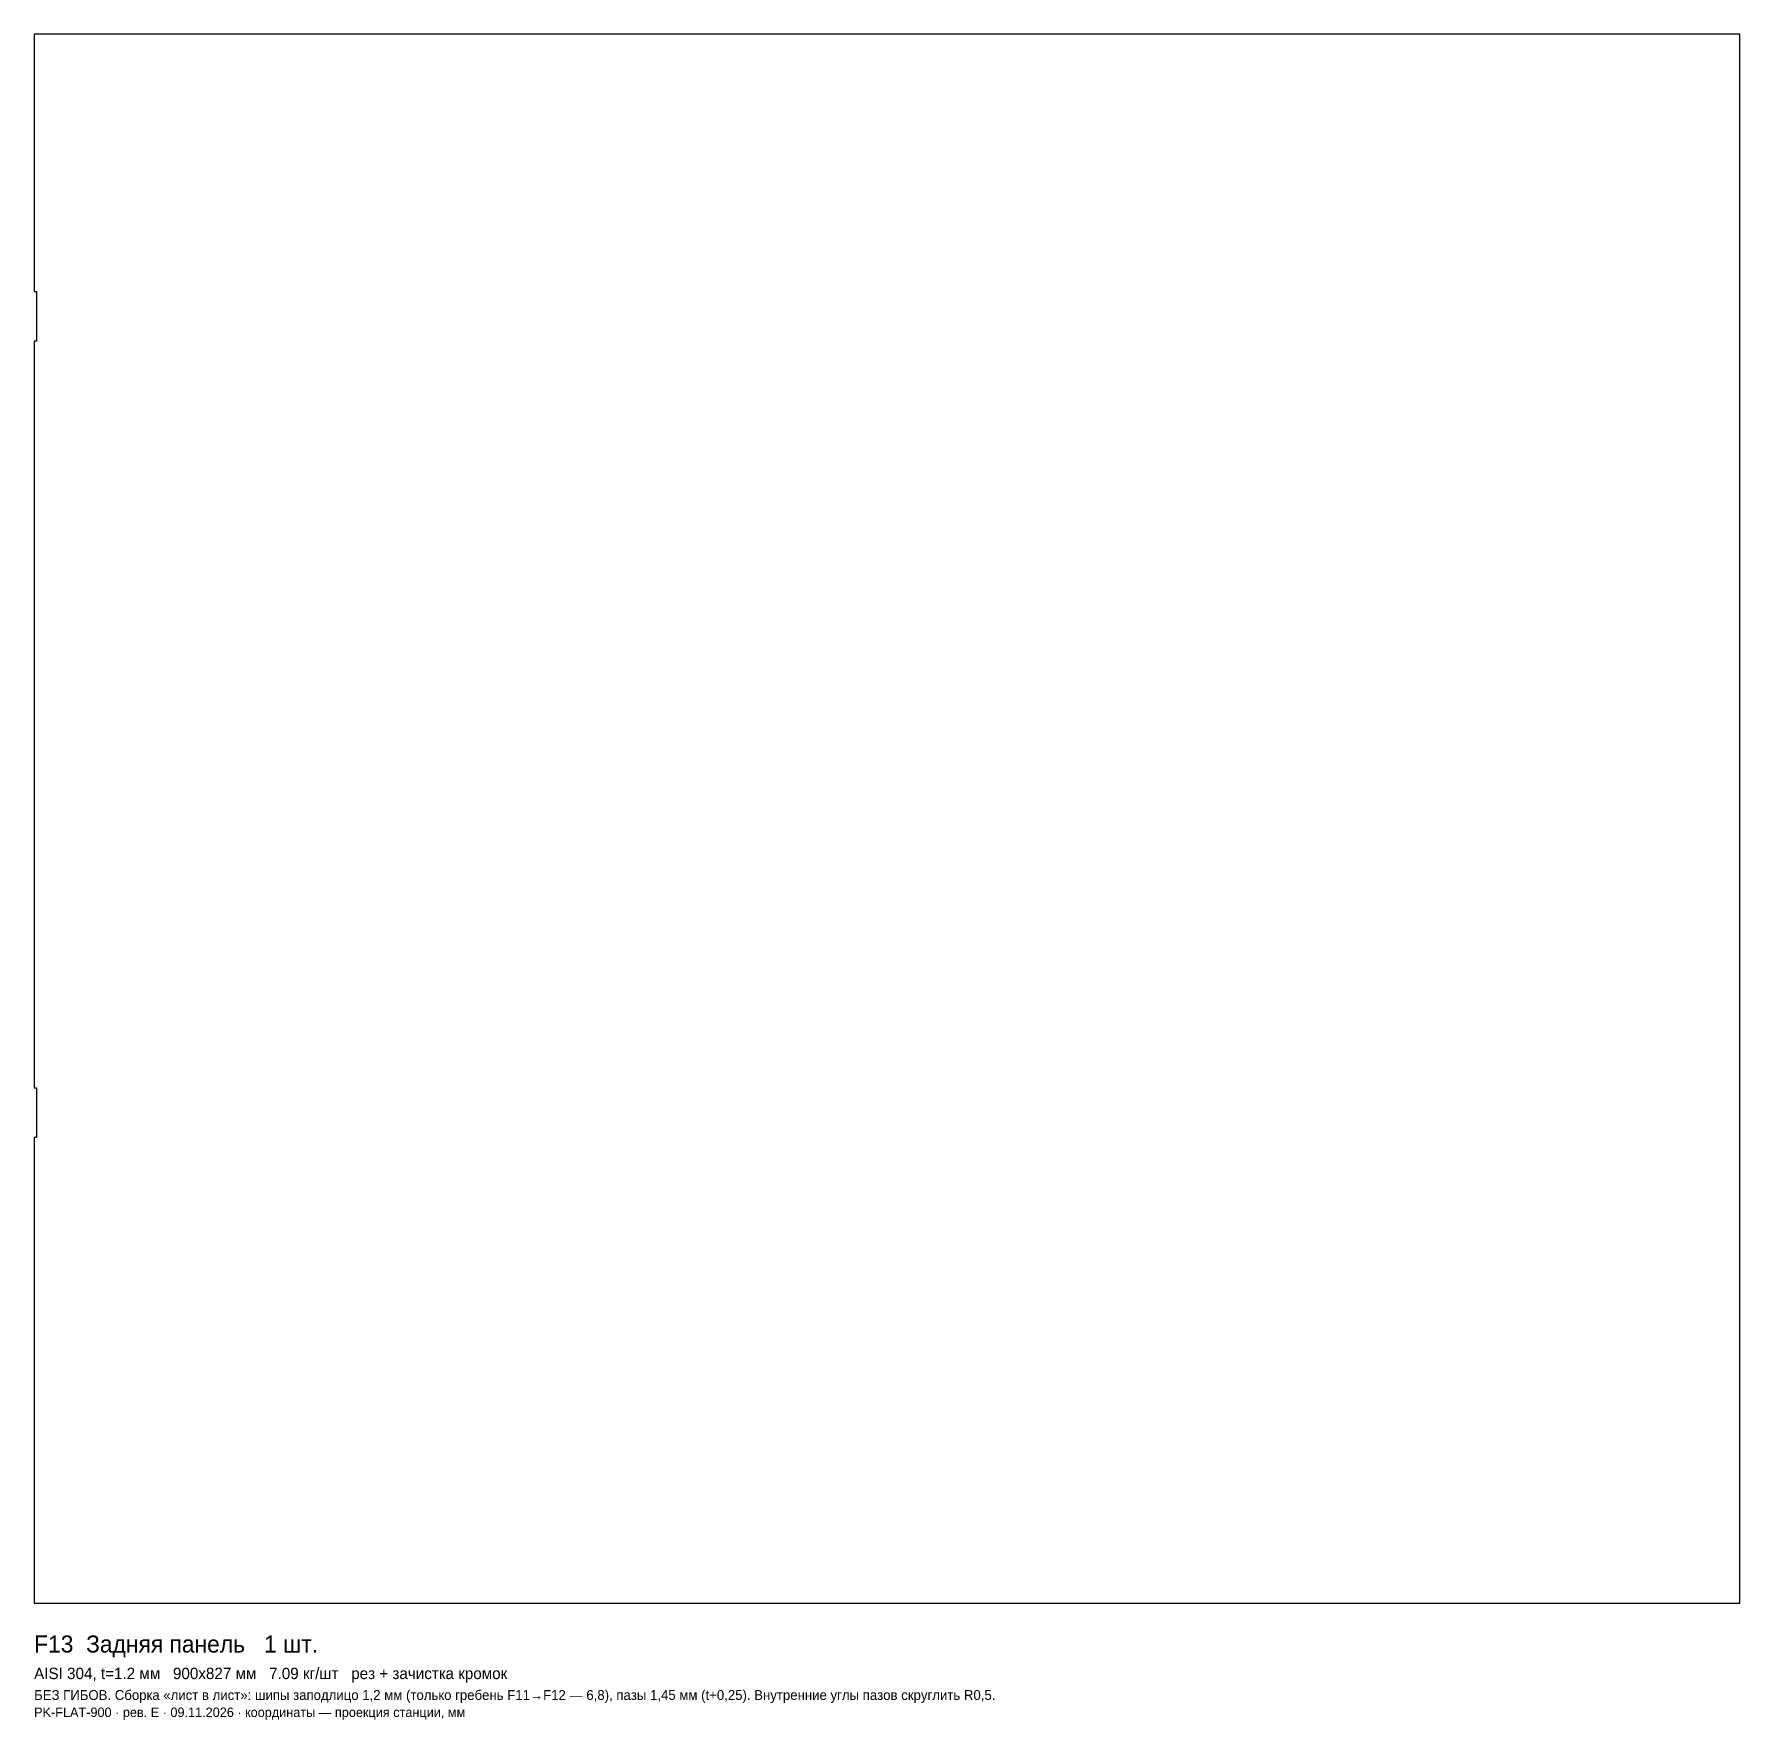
# Model space of a CAD drawing. Header units: millimetres. Extents: x 0 to 900, y -62 to 828.
import ezdxf

# ---------------------------------------------------------------- set-up
doc = ezdxf.new("R2010")
doc.units = ezdxf.units.MM
doc.layers.add('CUT', color=7, linetype='Continuous')
doc.layers.add('INFO', color=3, linetype='Continuous')

msp = doc.modelspace()

# ---------------------------------------------------------------- linework, layer by layer
at = {"layer": 'CUT'}
msp.add_lwpolyline([(900, 0), (900, 827.6), (0, 827.6), (0, 691.925), (1.325, 691.925), (1.325, 665.675), (0, 665.675), (0, 271.925), (1.325, 271.925), (1.325, 245.675), (0, 245.675), (0, 0)], close=True, dxfattribs=at)

# ---------------------------------------------------------------- texts
at = {"layer": 'INFO'}
for s, height, p in [('F13  Задняя панель   1 шт.', 9, (0, -26)), ('AISI 304, t=1.2 мм   900x827 мм   7.09 кг/шт   рез + зачистка кромок', 6, (0, -40)), ('БЕЗ ГИБОВ. Сборка «лист в лист»: шипы заподлицо 1,2 мм (только гребень F11→F12 — 6,8), пазы 1,45 мм (t+0,25). Внутренние углы пазов скруглить R0,5.', 5.2, (0, -51)), ('PK-FLAT-900 · рев. E · 09.11.2026 · координаты — проекция станции, мм', 5, (0, -60))]:
    msp.add_text(s, height=height, dxfattribs=at).set_placement(p)

doc.saveas('drawing.dxf')
